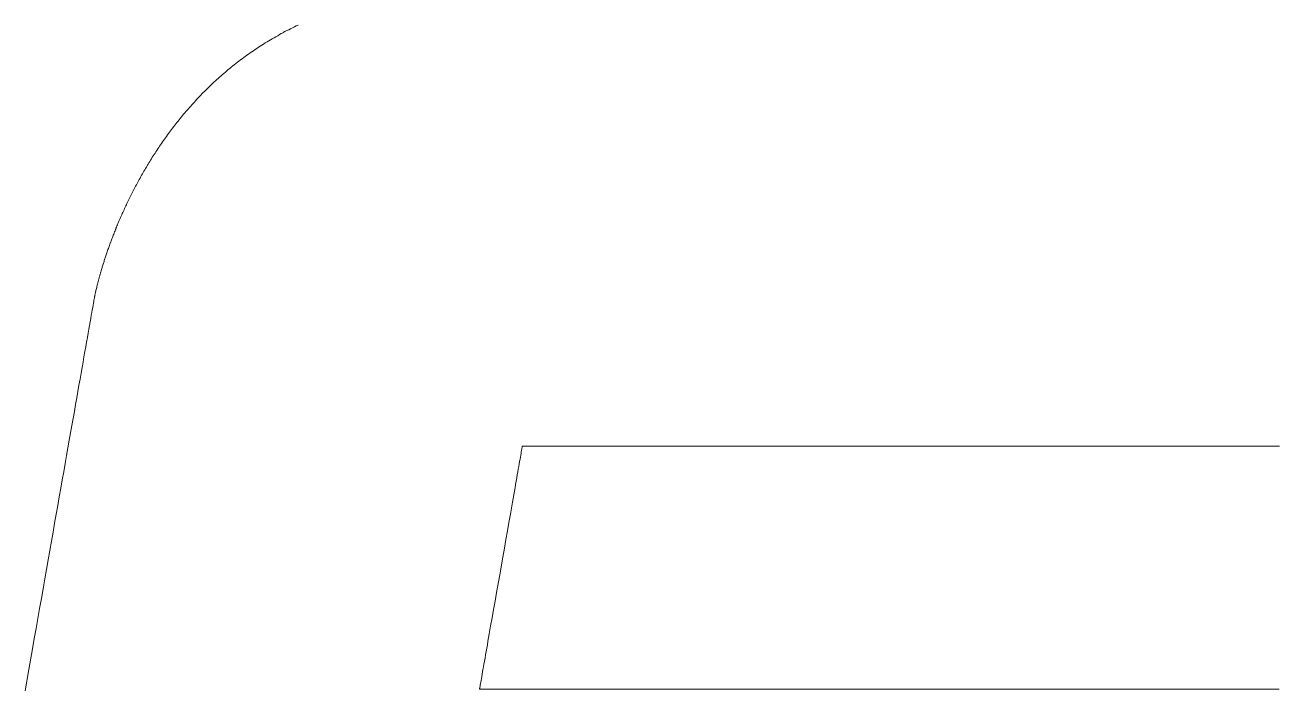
# Model space of a CAD drawing. Header units: millimetres. Extents: x 8533 to 164433, y 5768 to 115327.
# Drawn here: x 57327.1 to 57516.9, y 107755.5 to 107856.1 of the extents above; entities that cross this region are included whole.
import ezdxf

# ---------------------------------------------------------------- set-up
doc = ezdxf.new("R2010")
doc.units = ezdxf.units.MM
doc.header["$LTSCALE"] = 250
doc.layers.add('06_G-ENP_심볼', color=3, linetype='Continuous')
doc.layers.add('G-ENP', color=1, linetype='Continuous')

# ---------------------------------------------------------------- blocks, each defined once
blk = doc.blocks.new('zw$82BC')
at = {"layer": 'G-ENP', "color": 8, "lineweight": 0}
for p, q in [((20.3917, 92.6631), (20.3909, 92.6589)), ((20.3923, 92.6668), (20.3917, 92.6631)), ((20.3929, 92.67), (20.3923, 92.6668)), ((20.3934, 92.6727), (20.3929, 92.67)), ((20.3938, 92.6749), (20.3934, 92.6727)), ((20.3941, 92.6766), (20.3938, 92.6749)), ((20.3943, 92.6778), (20.3941, 92.6766)), ((20.3944, 92.6785), (20.3943, 92.6778)), ((20.3945, 92.6787), (20.3944, 92.6787)), ((20.3944, 92.6787), (20.3944, 92.6787)), ((20.3944, 92.6787), (20.3944, 92.6787)), ((20.3944, 92.6787), (20.3944, 92.6787)), ((20.3945, 92.6787), (20.3945, 92.6787)), ((20.3883, 92.6437), (20.3872, 92.6377)), ((20.3892, 92.6492), (20.3883, 92.6437)), ((20.3901, 92.6543), (20.3892, 92.6492)), ((20.3909, 92.6589), (20.3901, 92.6543)), ((20.3836, 92.6171), (20.3822, 92.6094)), ((20.3849, 92.6244), (20.3836, 92.6171)), ((20.3861, 92.6313), (20.3849, 92.6244)), ((20.3872, 92.6377), (20.3861, 92.6313)), ((20.3793, 92.5927), (20.3777, 92.5838)), ((20.3808, 92.6013), (20.3793, 92.5927)), ((20.3822, 92.6094), (20.3808, 92.6013)), ((20.376, 92.5744), (20.3743, 92.5647)), ((20.3777, 92.5838), (20.376, 92.5744)), ((20.3707, 92.544), (20.3688, 92.5332)), ((20.3725, 92.5545), (20.3707, 92.544)), ((20.3743, 92.5647), (20.3725, 92.5545)), ((20.3668, 92.5219), (20.3647, 92.5103)), ((20.3688, 92.5332), (20.3668, 92.5219)), ((20.3626, 92.4984), (20.3605, 92.4861)), ((20.3647, 92.5103), (20.3626, 92.4984)), ((20.3582, 92.4734), (20.356, 92.4605)), ((20.3605, 92.4861), (20.3582, 92.4734)), ((20.3536, 92.4472), (20.3512, 92.4335)), ((20.356, 92.4605), (20.3536, 92.4472)), ((20.3512, 92.4335), (20.3487, 92.4196)), ((20.3462, 92.4054), (20.3437, 92.3908)), ((20.3487, 92.4196), (20.3462, 92.4054)), ((20.3411, 92.376), (20.3384, 92.3608)), ((20.3437, 92.3908), (20.3411, 92.376)), ((21.2067, 92.3731), (21.2073, 92.3768)), ((21.2073, 92.3768), (21.2079, 92.3801)), ((21.2079, 92.3801), (21.2084, 92.3831)), ((21.2084, 92.3831), (21.2089, 92.3858)), ((21.2089, 92.3858), (21.2093, 92.3881)), ((21.2093, 92.3881), (21.2097, 92.3901)), ((21.2097, 92.3901), (21.21, 92.3917)), ((21.21, 92.3917), (21.2102, 92.3929)), ((21.2102, 92.3929), (21.2103, 92.3937)), ((21.2103, 92.3937), (21.2104, 92.3942)), ((21.2104, 92.3942), (21.2104, 92.3942)), ((21.2106, 92.3942), (21.2114, 92.3942)), ((21.2114, 92.3942), (21.2128, 92.3942)), ((21.2128, 92.3942), (21.2148, 92.3942)), ((21.2148, 92.3942), (21.2173, 92.3942)), ((21.2173, 92.3942), (21.2204, 92.3942)), ((21.2204, 92.3942), (21.224, 92.3942)), ((21.224, 92.3942), (21.2282, 92.3942)), ((21.2282, 92.3942), (21.2329, 92.3942)), ((21.2329, 92.3942), (21.2381, 92.3942)), ((21.2381, 92.3942), (21.2439, 92.3942)), ((21.2439, 92.3942), (21.2501, 92.3942)), ((21.2501, 92.3942), (21.2569, 92.3942)), ((21.2569, 92.3942), (21.2642, 92.3942)), ((21.2642, 92.3942), (21.2719, 92.3942)), ((21.2719, 92.3942), (21.2802, 92.3942)), ((21.2802, 92.3942), (21.2889, 92.3942)), ((21.2889, 92.3942), (21.2981, 92.3942)), ((21.2981, 92.3942), (21.3078, 92.3942)), ((21.3078, 92.3942), (21.3179, 92.3942)), ((21.3179, 92.3942), (21.3284, 92.3942)), ((21.3284, 92.3942), (21.3394, 92.3942)), ((21.3394, 92.3942), (21.3509, 92.3942)), ((21.3509, 92.3942), (21.3627, 92.3942)), ((21.3627, 92.3942), (21.375, 92.3942)), ((21.375, 92.3942), (21.3877, 92.3942)), ((21.3877, 92.3942), (21.4008, 92.3942)), ((21.4008, 92.3942), (21.4143, 92.3942)), ((21.4143, 92.3942), (21.4282, 92.3942)), ((21.4282, 92.3942), (21.4424, 92.3942)), ((21.4424, 92.3942), (21.4571, 92.3942)), ((21.4571, 92.3942), (21.4721, 92.3942)), ((21.4721, 92.3942), (21.4875, 92.3942)), ((21.4875, 92.3942), (21.5032, 92.3942)), ((21.5032, 92.3942), (21.5193, 92.3942)), ((21.5193, 92.3942), (21.5357, 92.3942)), ((21.5357, 92.3942), (21.5524, 92.3942)), ((21.5524, 92.3942), (21.5695, 92.3942)), ((21.5695, 92.3942), (21.5869, 92.3942)), ((21.5869, 92.3942), (21.6046, 92.3942)), ((21.6046, 92.3942), (21.6226, 92.3942)), ((21.6226, 92.3942), (21.6409, 92.3942)), ((21.6409, 92.3942), (21.6595, 92.3942)), ((21.6595, 92.3942), (21.6783, 92.3942)), ((21.6783, 92.3942), (21.6975, 92.3942)), ((21.6975, 92.3942), (21.7169, 92.3942)), ((21.7169, 92.3942), (21.7366, 92.3942)), ((21.7366, 92.3942), (21.7565, 92.3942)), ((21.7565, 92.3942), (21.7767, 92.3942)), ((21.7767, 92.3942), (21.7971, 92.3942)), ((21.7971, 92.3942), (21.8177, 92.3942)), ((21.8177, 92.3942), (21.8386, 92.3942)), ((21.8386, 92.3942), (21.8597, 92.3942)), ((21.8597, 92.3942), (21.881, 92.3942)), ((21.881, 92.3942), (21.9025, 92.3942)), ((21.9025, 92.3942), (21.9242, 92.3942)), ((21.9242, 92.3942), (21.946, 92.3942)), ((21.946, 92.3942), (21.9681, 92.3942)), ((21.9681, 92.3942), (21.9903, 92.3942)), ((21.9903, 92.3942), (22.0127, 92.3942)), ((22.0127, 92.3942), (22.0353, 92.3942)), ((22.0353, 92.3942), (22.0809, 92.3942)), ((22.0809, 92.3942), (22.127, 92.3942)), ((22.127, 92.3942), (22.1736, 92.3942)), ((22.1736, 92.3942), (22.2206, 92.3942)), ((22.2206, 92.3942), (22.2681, 92.3942)), ((22.2681, 92.3942), (22.3158, 92.3942)), ((22.3158, 92.3942), (22.3638, 92.3942)), ((22.3638, 92.3942), (22.4604, 92.3942)), ((22.4604, 92.3942), (22.5573, 92.3942)), ((22.5573, 92.3942), (22.6541, 92.3942)), ((20.3384, 92.3608), (20.3357, 92.3454)), ((21.2027, 92.3504), (21.2036, 92.3555)), ((21.2036, 92.3555), (21.2044, 92.3603)), ((21.2044, 92.3603), (21.2052, 92.3649)), ((21.2052, 92.3649), (21.206, 92.3691)), ((21.206, 92.3691), (21.2067, 92.3731)), ((20.3329, 92.3297), (20.3301, 92.3138)), ((20.3357, 92.3454), (20.3329, 92.3297)), ((21.1975, 92.3213), (21.1987, 92.3276)), ((21.1987, 92.3276), (21.1997, 92.3336)), ((21.1997, 92.3336), (21.2008, 92.3395)), ((21.2008, 92.3395), (21.2017, 92.3451)), ((21.2017, 92.3451), (21.2027, 92.3504)), ((20.3301, 92.3138), (20.3272, 92.2976)), ((21.194, 92.3012), (21.1952, 92.3081)), ((21.1952, 92.3081), (21.1964, 92.3148)), ((21.1964, 92.3148), (21.1975, 92.3213)), ((20.3243, 92.2811), (20.3214, 92.2644)), ((20.3272, 92.2976), (20.3243, 92.2811)), ((21.1875, 92.2645), (21.1902, 92.2796)), ((21.1902, 92.2796), (21.1915, 92.287)), ((21.1915, 92.287), (21.1928, 92.2942)), ((21.1928, 92.2942), (21.194, 92.3012)), ((20.3214, 92.2644), (20.3184, 92.2474)), ((21.1848, 92.2488), (21.1875, 92.2645)), ((20.3184, 92.2474), (20.3154, 92.2302)), ((21.179, 92.2163), (21.1819, 92.2327)), ((21.1819, 92.2327), (21.1848, 92.2488)), ((20.3123, 92.2127), (20.3092, 92.1951)), ((20.3154, 92.2302), (20.3123, 92.2127)), ((21.1761, 92.1996), (21.179, 92.2163)), ((20.3092, 92.1951), (20.306, 92.1772)), ((21.1731, 92.1827), (21.1761, 92.1996)), ((20.306, 92.1772), (20.3028, 92.1591)), ((21.1672, 92.1488), (21.1731, 92.1827)), ((20.2996, 92.1408), (20.2963, 92.1223)), ((20.3028, 92.1591), (20.2996, 92.1408)), ((21.1612, 92.1151), (21.1672, 92.1488)), ((20.2963, 92.1223), (20.293, 92.1036)), ((21.1583, 92.0986), (21.1612, 92.1151)), ((20.293, 92.1036), (20.2897, 92.0847)), ((21.1554, 92.0824), (21.1583, 92.0986)), ((20.2864, 92.0657), (20.283, 92.0464)), ((20.2897, 92.0847), (20.2864, 92.0657)), ((21.1499, 92.0512), (21.1526, 92.0665)), ((21.1526, 92.0665), (21.1554, 92.0824)), ((20.283, 92.0464), (20.2795, 92.027)), ((21.1473, 92.0363), (21.1499, 92.0512)), ((20.2795, 92.027), (20.2761, 92.0075)), ((21.1436, 92.0153), (21.1448, 92.0221)), ((21.1448, 92.0221), (21.1461, 92.0292)), ((21.1461, 92.0292), (21.1473, 92.0363)), ((20.2761, 92.0075), (20.2691, 91.9679)), ((21.1392, 91.99), (21.1402, 91.996)), ((21.1402, 91.996), (21.1413, 92.0022)), ((21.1413, 92.0022), (21.1425, 92.0087)), ((21.1425, 92.0087), (21.1436, 92.0153)), ((21.1353, 91.9683), (21.1362, 91.9733)), ((21.1362, 91.9733), (21.1372, 91.9786)), ((21.1372, 91.9786), (21.1381, 91.9842)), ((21.1381, 91.9842), (21.1392, 91.99)), ((20.2691, 91.9679), (20.262, 91.9277)), ((21.1311, 91.944), (21.1316, 91.9473)), ((21.1316, 91.9473), (21.1323, 91.9509)), ((21.1323, 91.9509), (21.133, 91.9548)), ((21.133, 91.9548), (21.1337, 91.959)), ((21.1337, 91.959), (21.1345, 91.9635)), ((21.1345, 91.9635), (21.1353, 91.9683)), ((21.1287, 91.9309), (21.1289, 91.9317)), ((21.1287, 91.9306), (21.1287, 91.9309)), ((21.1289, 91.9305), (21.1287, 91.9305)), ((21.1289, 91.9317), (21.1291, 91.9328)), ((21.1292, 91.9305), (21.1289, 91.9305)), ((21.1291, 91.9328), (21.1293, 91.9343)), ((21.1298, 91.9305), (21.1292, 91.9305)), ((21.1293, 91.9343), (21.1297, 91.9362)), ((21.1297, 91.9362), (21.1301, 91.9385)), ((21.1305, 91.9305), (21.1298, 91.9305)), ((21.1301, 91.9385), (21.1305, 91.9411)), ((21.1305, 91.9411), (21.1311, 91.944)), ((21.1313, 91.9305), (21.1305, 91.9305)), ((21.1323, 91.9305), (21.1313, 91.9305)), ((21.1335, 91.9305), (21.1323, 91.9305)), ((21.1349, 91.9305), (21.1335, 91.9305)), ((21.1364, 91.9305), (21.1349, 91.9305)), ((21.1381, 91.9305), (21.1364, 91.9305)), ((21.1399, 91.9305), (21.1381, 91.9305)), ((21.1419, 91.9305), (21.1399, 91.9305)), ((21.1441, 91.9305), (21.1419, 91.9305)), ((21.1464, 91.9305), (21.1441, 91.9305)), ((21.1489, 91.9305), (21.1464, 91.9305)), ((21.1515, 91.9305), (21.1489, 91.9305)), ((21.1543, 91.9305), (21.1515, 91.9305)), ((21.1573, 91.9305), (21.1543, 91.9305)), ((21.1604, 91.9305), (21.1573, 91.9305)), ((21.1636, 91.9305), (21.1604, 91.9305)), ((21.1705, 91.9305), (21.1636, 91.9305)), ((21.1781, 91.9305), (21.1705, 91.9305)), ((21.1862, 91.9305), (21.1781, 91.9305)), ((21.1949, 91.9305), (21.1862, 91.9305)), ((21.2042, 91.9305), (21.1949, 91.9305)), ((21.214, 91.9305), (21.2042, 91.9305)), ((21.2244, 91.9305), (21.214, 91.9305)), ((21.2354, 91.9305), (21.2244, 91.9305)), ((21.2468, 91.9305), (21.2354, 91.9305)), ((21.2588, 91.9305), (21.2468, 91.9305)), ((21.2713, 91.9305), (21.2588, 91.9305)), ((21.2844, 91.9305), (21.2713, 91.9305)), ((21.2979, 91.9305), (21.2844, 91.9305)), ((21.3119, 91.9305), (21.2979, 91.9305)), ((21.3264, 91.9305), (21.3119, 91.9305)), ((21.3414, 91.9305), (21.3264, 91.9305)), ((21.3569, 91.9305), (21.3414, 91.9305)), ((21.3728, 91.9305), (21.3569, 91.9305)), ((21.3891, 91.9305), (21.3728, 91.9305)), ((21.406, 91.9305), (21.3891, 91.9305)), ((21.4232, 91.9305), (21.406, 91.9305)), ((21.4409, 91.9305), (21.4232, 91.9305)), ((21.459, 91.9305), (21.4409, 91.9305)), ((21.4774, 91.9305), (21.459, 91.9305)), ((21.4963, 91.9305), (21.4774, 91.9305)), ((21.5156, 91.9305), (21.4963, 91.9305)), ((21.5353, 91.9305), (21.5156, 91.9305)), ((21.5554, 91.9305), (21.5353, 91.9305)), ((21.5758, 91.9305), (21.5554, 91.9305)), ((21.5966, 91.9305), (21.5758, 91.9305)), ((21.6177, 91.9305), (21.5966, 91.9305)), ((21.6392, 91.9305), (21.6177, 91.9305)), ((21.661, 91.9305), (21.6392, 91.9305)), ((21.6831, 91.9305), (21.661, 91.9305)), ((21.7055, 91.9305), (21.6831, 91.9305)), ((21.7283, 91.9305), (21.7055, 91.9305)), ((21.7513, 91.9305), (21.7283, 91.9305)), ((21.7747, 91.9305), (21.7513, 91.9305)), ((21.7983, 91.9305), (21.7747, 91.9305)), ((21.8222, 91.9305), (21.7983, 91.9305)), ((21.8464, 91.9305), (21.8222, 91.9305)), ((21.8708, 91.9305), (21.8464, 91.9305)), ((21.8955, 91.9305), (21.8708, 91.9305)), ((21.9204, 91.9305), (21.8955, 91.9305)), ((21.9456, 91.9305), (21.9204, 91.9305)), ((21.971, 91.9305), (21.9456, 91.9305)), ((21.9966, 91.9305), (21.971, 91.9305)), ((22.0224, 91.9305), (21.9966, 91.9305)), ((22.0484, 91.9305), (22.0224, 91.9305)), ((22.0745, 91.9305), (22.0484, 91.9305)), ((22.1009, 91.9305), (22.0745, 91.9305)), ((22.1275, 91.9305), (22.1009, 91.9305)), ((22.1542, 91.9305), (22.1275, 91.9305)), ((22.2081, 91.9305), (22.1542, 91.9305)), ((22.2625, 91.9305), (22.2081, 91.9305)), ((22.3175, 91.9305), (22.2625, 91.9305)), ((22.3728, 91.9305), (22.3175, 91.9305)), ((22.4285, 91.9305), (22.3728, 91.9305)), ((22.4846, 91.9305), (22.4285, 91.9305)), ((22.5408, 91.9305), (22.4846, 91.9305)), ((22.6537, 91.9305), (22.5408, 91.9305))]:
    blk.add_line(p, q, dxfattribs=at)
for centre, radius, start, end in [((21.0446, 92.6398), 0.6159, 116.6441, 118.1363), ((21.0454, 92.6381), 0.6178, 115.1391, 116.6438), ((21.0449, 92.6393), 0.6164, 121.0768, 122.5211), ((21.0443, 92.6403), 0.6152, 119.6147, 121.0766), ((21.0442, 92.6405), 0.615, 118.1366, 119.6145), ((21.0499, 92.632), 0.6253, 125.3512, 126.7341), ((21.0477, 92.6351), 0.6214, 123.9465, 125.3511), ((21.046, 92.6376), 0.6185, 122.5212, 123.9463), ((21.056, 92.624), 0.6354, 128.0944, 129.4308), ((21.0527, 92.6282), 0.63, 126.7342, 128.0943), ((21.0694, 92.6085), 0.6559, 132.0296, 133.2906), ((21.0644, 92.614), 0.6484, 130.7429, 132.0296), ((21.0599, 92.6192), 0.6415, 129.4309, 130.7428), ((21.081, 92.5964), 0.6726, 134.5255, 135.7338), ((21.075, 92.6026), 0.664, 133.2906, 134.5254), ((21.1021, 92.5767), 0.7014, 138.0705, 139.1987), ((21.0946, 92.5834), 0.6914, 136.9156, 138.0705), ((21.0876, 92.59), 0.6818, 135.7338, 136.9155), ((21.1182, 92.5631), 0.7225, 140.3002, 141.3751), ((21.1099, 92.57), 0.7118, 139.1987, 140.3002), ((21.1356, 92.5495), 0.7446, 142.4237, 143.4463), ((21.1267, 92.5563), 0.7334, 141.3751, 142.4237), ((21.1538, 92.5362), 0.7672, 144.4431, 145.4147), ((21.1446, 92.5428), 0.7559, 143.4463, 144.4431), ((21.1819, 92.5175), 0.801, 147.2833, 148.1815), ((21.1726, 92.5235), 0.7898, 146.3612, 147.2834), ((21.1632, 92.5297), 0.7785, 145.4146, 146.3612), ((21.2003, 92.5062), 0.8225, 149.056, 149.9077), ((21.1912, 92.5117), 0.8119, 148.1814, 149.0561), ((21.2178, 92.4963), 0.8426, 150.7369, 151.5442), ((21.2092, 92.5011), 0.8328, 149.9077, 150.7369), ((21.2335, 92.4879), 0.8605, 152.3301, 153.0953), ((21.2259, 92.4919), 0.8518, 151.5442, 152.3302), ((21.2524, 92.4786), 0.8815, 154.5653, 155.2714), ((21.2469, 92.4812), 0.8754, 153.8401, 154.5654), ((21.2406, 92.4843), 0.8683, 153.0952, 153.8402), ((21.2607, 92.4748), 0.8906, 155.9588, 156.6282), ((21.2571, 92.4764), 0.8866, 155.2714, 155.9589), ((21.2642, 92.4733), 0.8944, 157.9147, 158.5331), ((21.2643, 92.4733), 0.8946, 157.2799, 157.9148), ((21.2631, 92.4738), 0.8933, 156.6281, 157.28), ((21.254, 92.4771), 0.8836, 159.7219, 160.2936), ((21.2592, 92.4753), 0.889, 159.1352, 159.722), ((21.2625, 92.474), 0.8926, 158.533, 159.1353), ((21.2266, 92.4866), 0.8546, 161.3934, 161.9227), ((21.2379, 92.4828), 0.8665, 160.8506, 161.3936), ((21.247, 92.4797), 0.8761, 160.2935, 160.8507), ((21.1779, 92.502), 0.8035, 162.9415, 163.4321), ((21.1968, 92.4962), 0.8232, 162.4385, 162.9416), ((21.213, 92.4911), 0.8402, 161.9226, 162.4386), ((21.0723, 92.5319), 0.6937, 164.8324, 165.277), ((21.1036, 92.5234), 0.7261, 164.3771, 164.8327), ((21.1315, 92.5156), 0.7551, 163.9104, 164.3773), ((21.1562, 92.5084), 0.7808, 163.432, 163.9106), ((20.8034, 92.5967), 0.4171, 167.3438, 167.7293), ((20.8588, 92.5842), 0.4739, 166.9501, 167.3446), ((20.9098, 92.5725), 0.5262, 166.5467, 166.9507), ((20.9564, 92.5613), 0.5741, 166.1336, 166.5472), ((20.9989, 92.5508), 0.6179, 165.7104, 166.134), ((21.0374, 92.541), 0.6577, 165.2767, 165.7107), ((20.3945, 92.6786), 0.000146, 130.0011, 210.0033), ((20.5323, 92.6527), 0.1403, 168.8215, 169.1732), ((20.4511, 92.6682), 0.0576, 169.1474, 169.4913), ((20.3945, 92.6787), 0.00000533, 307.1989, 26.7327), ((20.6079, 92.6378), 0.2173, 168.4682, 168.8279), ((20.6782, 92.6235), 0.289, 168.1031, 168.4711), ((20.7432, 92.6098), 0.3555, 167.7282, 168.1048), ((21.2105, 92.3941), 0.000178, 50.185, 130.1892), ((21.1287, 91.9305), 0.0000227, 169.7648, 269.7607)]:
    blk.add_arc(centre, radius, start, end, dxfattribs=at)

msp = doc.modelspace()

# ---------------------------------------------------------------- block references
at = {"layer": '06_G-ENP_심볼', "color": 0, "xscale": 79.36842069133647, "yscale": 79.36842069133647, "zscale": 79.36842069133647}
msp.add_blockref('zw$82BC', (55718.95, 100459.2, -0.32), dxfattribs=at)

doc.saveas('drawing.dxf')
